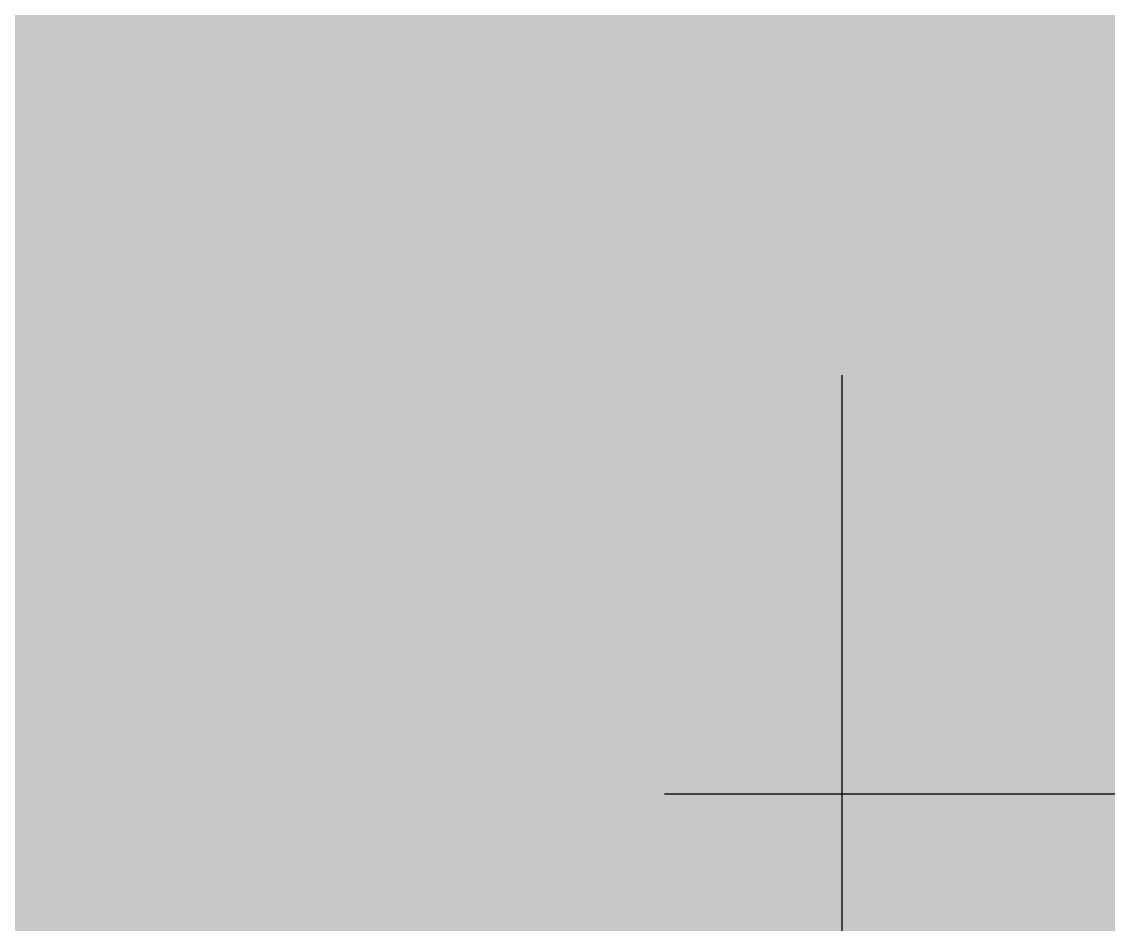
# Model space of a CAD drawing. Extents: x -5280327 to 29700, y -3925683 to 5564800.
# Drawn here: x 12264 to 17688, y 10197 to 14703 of the extents above; entities that cross this region are included whole.
import ezdxf

# ---------------------------------------------------------------- set-up
doc = ezdxf.new("R2010")
doc.units = 0
doc.linetypes.add('6', pattern=[2640.874023, 1320.437012, -1320.437012])
doc.layers.get('0').update_dxf_attribs({"linetype": 'CONTINUOUS'})
doc.layers.add('MARCO', color=7, linetype='CONTINUOUS')

msp = doc.modelspace()

# ---------------------------------------------------------------- linework, layer by layer
at = {"color": 7, "linetype": '6', "const_width": 10343.1}
for points in [[(0, 29405.6), (24528.3, 0)], [(0, 0), (24528.3, 29405.6)], [(0, 29405.6), (24528.3, 0)], [(0, 0), (24528.3, 29405.6)]]:
    msp.add_lwpolyline(points, dxfattribs=at)
at = {"layer": 'Cuadricula Coordenadas', "color": 7}
for points in [[(16358.9, 389.8), (16358.9, 12938.4)], [(15472.2, 10848.1), (24151.2, 10848.1)]]:
    msp.add_lwpolyline(points, dxfattribs=at)
at = {"layer": 'Cuadricula Coordenadas', "color": 7, "const_width": 0.00153}
for points in [[(16319.7, 12599.2), (16241.4, 12613), (16241.4, 12664), (16250.6, 12662.4), (16250.6, 12620.7), (16274.6, 12616.5), (16274.6, 12655.5), (16283.8, 12653.9), (16283.8, 12614.9), (16310.5, 12610.2), (16310.5, 12653.4), (16319.7, 12651.8), (16319.7, 12599.2)], [(16281.1, 12520.2), (16281.1, 12520.2), (16272.4, 12522), (16265, 12524.2), (16258.7, 12526.7), (16258.7, 12526.7), (16253.5, 12529.6), (16249.1, 12532.9), (16245.7, 12536.6), (16245.7, 12536.6), (16243.1, 12540.8), (16241.6, 12545.3), (16241.1, 12550.2), (16241.1, 12550.2), (16241.3, 12553.8), (16242.2, 12557), (16243.6, 12559.7), (16243.6, 12559.7), (16245.5, 12562.1), (16248, 12564), (16250.9, 12565.5), (16250.9, 12565.5), (16254.3, 12566.6), (16258.2, 12567.4), (16262.6, 12567.8), (16262.6, 12567.8), (16267.7, 12567.8), (16273.8, 12567.2), (16281.1, 12566.1), (16281.1, 12566.1), (16289.7, 12564.3), (16297.1, 12562.2), (16303.3, 12559.7), (16303.3, 12559.7), (16308.6, 12556.8), (16312.9, 12553.5), (16316.4, 12549.7), (16316.4, 12549.7), (16319, 12545.6), (16320.5, 12541.1), (16321, 12536.1), (16321, 12536.1), (16320.1, 12530), (16317.4, 12525.1), (16312.9, 12521.5), (16312.9, 12521.5), (16305, 12519), (16294.4, 12518.6), (16281.1, 12520.2)], [(16281.1, 12529.1), (16292.5, 12527.5), (16301.1, 12527.4), (16306.8, 12528.6), (16306.8, 12528.6), (16310.3, 12530.9), (16312.4, 12533.9), (16313.1, 12537.5), (16313.1, 12537.5), (16312.4, 12541.4), (16310.3, 12545.1), (16306.7, 12548.7), (16306.7, 12548.7), (16301, 12551.9), (16292.5, 12554.8), (16281.1, 12557.3), (16281.1, 12557.3), (16269.6, 12558.8), (16261.1, 12559), (16255.4, 12557.7), (16255.4, 12557.7), (16251.8, 12555.4), (16249.7, 12552.4), (16249, 12548.7), (16249, 12548.7), (16249.6, 12544.9), (16251.5, 12541.4), (16254.6, 12538.2), (16254.6, 12538.2), (16260.8, 12534.6), (16269.6, 12531.6), (16281.1, 12529.1)], [(16277.2, 12479.4), (16277.2, 12479.4), (16275.6, 12476.4), (16273.5, 12474.1), (16271, 12472.5), (16271, 12472.5), (16268.1, 12471.6), (16264.9, 12471.3), (16261.3, 12471.6), (16261.3, 12471.6), (16255.9, 12473.2), (16251.1, 12475.9), (16246.9, 12479.7), (16246.9, 12479.7), (16243.6, 12484.4), (16241.7, 12489.6), (16241.1, 12495.4), (16241.1, 12495.4), (16241.7, 12501.1), (16243.7, 12505.7), (16247, 12509.3), (16247, 12509.3), (16251.3, 12511.6), (16256.1, 12512.7), (16261.5, 12512.3), (16261.5, 12512.3), (16265, 12511.4), (16268.2, 12510), (16271, 12508.1), (16271, 12508.1), (16273.5, 12505.6), (16275.6, 12502.7), (16277.2, 12499.2), (16277.2, 12499.2), (16279.1, 12502.8), (16281.7, 12505.7), (16284.8, 12507.7), (16284.8, 12507.7), (16288.5, 12508.9), (16292.7, 12509.3), (16297.3, 12508.9), (16297.3, 12508.9), (16303.7, 12507.1), (16309.3, 12503.9), (16314.2, 12499.5), (16314.2, 12499.5), (16318, 12494.1), (16320.3, 12488.1), (16321, 12481.5), (16321, 12481.5), (16320.3, 12475.1), (16318, 12469.9), (16314.2, 12465.9), (16314.2, 12465.9), (16309.2, 12463.2), (16303.5, 12462.1), (16297.1, 12462.5), (16297.1, 12462.5), (16292.2, 12463.7), (16288, 12465.6), (16284.3, 12468.2), (16284.3, 12468.2), (16281.2, 12471.4), (16278.8, 12475.1), (16277.2, 12479.4)], [(16260.9, 12480.5), (16264.4, 12480.3), (16267.4, 12480.8), (16270, 12482.2), (16270, 12482.2), (16272, 12484.2), (16273.2, 12486.8), (16273.5, 12489.9), (16273.5, 12489.9), (16273.2, 12493.1), (16272, 12496), (16270, 12498.7), (16270, 12498.7), (16267.5, 12500.9), (16264.7, 12502.5), (16261.5, 12503.4), (16261.5, 12503.4), (16258.1, 12503.7), (16255.2, 12503.1), (16252.6, 12501.7), (16252.6, 12501.7), (16250.6, 12499.7), (16249.4, 12497.2), (16249, 12494.1), (16249, 12494.1), (16249.4, 12491), (16250.5, 12488), (16252.5, 12485.3), (16252.5, 12485.3), (16255, 12483), (16257.8, 12481.5), (16260.9, 12480.5)], [(16297.1, 12471.4), (16299.8, 12471.1), (16302.5, 12471.2), (16305.1, 12471.7), (16305.1, 12471.7), (16307.4, 12472.7), (16309.4, 12474.1), (16311, 12475.9), (16311, 12475.9), (16312.2, 12478.1), (16312.9, 12480.4), (16313.1, 12483), (16313.1, 12483), (16312.6, 12487), (16311.2, 12490.6), (16308.7, 12494), (16308.7, 12494), (16305.5, 12496.8), (16301.7, 12498.8), (16297.4, 12500), (16297.4, 12500), (16293.1, 12500.3), (16289.2, 12499.6), (16285.9, 12497.9), (16285.9, 12497.9), (16283.4, 12495.3), (16281.9, 12492.1), (16281.4, 12488.3), (16281.4, 12488.3), (16281.9, 12484.4), (16283.4, 12480.7), (16285.9, 12477.4), (16285.9, 12477.4), (16289.1, 12474.6), (16292.9, 12472.6), (16297.1, 12471.4)], [(16319.7, 12436.4), (16319.7, 12427.8), (16258.4, 12438.6), (16258.4, 12438.6), (16260.6, 12435.9), (16262.8, 12432.8), (16265.1, 12429.2), (16265.1, 12429.2), (16267.1, 12425.6), (16268.7, 12422.3), (16270, 12419.2), (16260.7, 12420.9), (16260.7, 12420.9), (16258, 12426), (16255, 12430.7), (16251.5, 12435.2), (16251.5, 12435.2), (16248, 12439.1), (16244.5, 12442.2), (16241.1, 12444.7), (16241.1, 12450.3), (16319.7, 12436.4)], [(16301.6, 12326.2), (16300.7, 12334.6), (16300.7, 12334.6), (16304.7, 12334.9), (16307.8, 12335.7), (16310.2, 12337), (16310.2, 12337), (16311.8, 12338.9), (16312.8, 12341.3), (16313.1, 12344.1), (16313.1, 12344.1), (16312.9, 12346.7), (16312.2, 12349.2), (16311.1, 12351.5), (16311.1, 12351.5), (16309.6, 12353.6), (16307.8, 12355.6), (16305.7, 12357.4), (16305.7, 12357.4), (16303.2, 12359), (16300.1, 12360.7), (16296.5, 12362.2), (16296.5, 12362.2), (16292.7, 12363.6), (16288.7, 12364.7), (16284.8, 12365.6), (16284.8, 12365.6), (16284.3, 12365.7), (16283.6, 12365.8), (16282.8, 12365.9), (16282.8, 12365.9), (16285.7, 12363.4), (16288.2, 12360.6), (16290.3, 12357.5), (16290.3, 12357.5), (16291.9, 12354.1), (16292.8, 12350.7), (16293.2, 12347.2), (16293.2, 12347.2), (16292.4, 12341.8), (16290, 12337.3), (16286.1, 12333.7), (16286.1, 12333.7), (16280.9, 12331.2), (16274.7, 12330.3), (16267.5, 12330.9), (16267.5, 12330.9), (16260.1, 12332.9), (16253.7, 12336.1), (16248.3, 12340.6), (16248.3, 12340.6), (16244.3, 12345.9), (16241.9, 12351.6), (16241.1, 12357.7), (16241.1, 12357.7), (16241.5, 12362.1), (16242.9, 12366), (16245.2, 12369.6), (16245.2, 12369.6), (16248.3, 12372.5), (16252.2, 12374.7), (16256.9, 12376.2), (16256.9, 12376.2), (16262.7, 12376.8), (16270.1, 12376.5), (16278.9, 12375.2), (16278.9, 12375.2), (16288.3, 12373.3), (16296.2, 12370.9), (16302.9, 12368.1), (16302.9, 12368.1), (16308.3, 12364.8), (16312.8, 12361.1), (16316.4, 12357), (16316.4, 12357), (16319, 12352.4), (16320.5, 12347.6), (16321, 12342.6), (16321, 12342.6), (16320.5, 12337.5), (16318.8, 12333.3), (16315.9, 12329.9), (16315.9, 12329.9), (16312.1, 12327.6), (16307.3, 12326.3), (16301.6, 12326.2)], [(16267, 12367.7), (16261.9, 12368.2), (16257.5, 12367.6), (16253.9, 12366.1), (16253.9, 12366.1), (16251.2, 12363.7), (16249.6, 12360.8), (16249, 12357.4), (16249, 12357.4), (16249.6, 12353.6), (16251.3, 12349.9), (16254.3, 12346.4), (16254.3, 12346.4), (16258.1, 12343.3), (16262.6, 12341.1), (16267.8, 12339.7), (16267.8, 12339.7), (16272.5, 12339.4), (16276.6, 12340), (16280, 12341.6), (16280, 12341.6), (16282.6, 12344.1), (16284.1, 12347.2), (16284.7, 12350.8), (16284.7, 12350.8), (16284.1, 12354.7), (16282.6, 12358.3), (16280, 12361.6), (16280, 12361.6), (16276.5, 12364.3), (16272.1, 12366.4), (16267, 12367.7)], [(16251.6, 12279.5), (16242.4, 12281.1), (16242.4, 12326.8), (16249.9, 12325.4), (16249.9, 12325.4), (16255.8, 12319.9), (16262.8, 12314.2), (16271, 12308.4), (16271, 12308.4), (16279.9, 12302.7), (16289, 12297.7), (16298.2, 12293.4), (16298.2, 12293.4), (16304.9, 12290.6), (16312.1, 12288.3), (16319.7, 12286.2), (16319.7, 12277.3), (16319.7, 12277.3), (16313.1, 12278.9), (16305.7, 12281.3), (16297.4, 12284.6), (16297.4, 12284.6), (16288.8, 12288.5), (16280.3, 12292.9), (16272.1, 12298), (16272.1, 12298), (16264.5, 12303.3), (16257.6, 12308.7), (16251.6, 12314), (16251.6, 12279.5)], [(16310.5, 12259.3), (16319.7, 12257.6), (16319.7, 12211), (16319.7, 12211), (16317.4, 12211.5), (16315.2, 12212.2), (16313, 12213.2), (16313, 12213.2), (16309.5, 12215.3), (16306.1, 12217.8), (16302.6, 12220.8), (16302.6, 12220.8), (16299, 12224.4), (16295.1, 12228.9), (16290.8, 12234.2), (16290.8, 12234.2), (16284.3, 12242.1), (16278.7, 12248.3), (16274.2, 12252.6), (16274.2, 12252.6), (16270.2, 12255.6), (16266.3, 12257.6), (16262.6, 12258.7), (16262.6, 12258.7), (16259, 12258.9), (16255.8, 12258.3), (16252.9, 12256.7), (16252.9, 12256.7), (16250.8, 12254.4), (16249.5, 12251.4), (16249, 12247.8), (16249, 12247.8), (16249.5, 12243.9), (16250.9, 12240.3), (16253.2, 12237.1), (16253.2, 12237.1), (16256.3, 12234.4), (16260.2, 12232.5), (16264.7, 12231.3), (16263.7, 12222.5), (16263.7, 12222.5), (16256.9, 12224.9), (16251.3, 12228.2), (16246.9, 12232.4), (16246.9, 12232.4), (16243.6, 12237.4), (16241.7, 12243.1), (16241.1, 12249.4), (16241.1, 12249.4), (16241.8, 12255.6), (16243.8, 12260.6), (16247.3, 12264.4), (16247.3, 12264.4), (16251.8, 12266.9), (16257, 12267.9), (16262.8, 12267.6), (16262.8, 12267.6), (16265.9, 12266.8), (16269, 12265.7), (16272.1, 12264.2), (16272.1, 12264.2), (16275.1, 12262.3), (16278.3, 12259.8), (16281.6, 12256.8), (16281.6, 12256.8), (16285.4, 12252.8), (16290, 12247.6), (16295.4, 12241), (16295.4, 12241), (16299.7, 12235.7), (16303, 12231.7), (16305.3, 12229.3), (16305.3, 12229.3), (16307, 12227.6), (16308.7, 12226), (16310.5, 12224.7), (16310.5, 12259.3)], [(15508.1, 10905.4), (15516.6, 10906.2), (15516.6, 10906.2), (15516.8, 10902.3), (15517.6, 10899.1), (15519, 10896.8), (15519, 10896.8), (15520.8, 10895.1), (15523.2, 10894.1), (15526.1, 10893.8), (15526.1, 10893.8), (15528.7, 10894), (15531.1, 10894.7), (15533.4, 10895.9), (15533.4, 10895.9), (15535.6, 10897.4), (15537.5, 10899.2), (15539.3, 10901.3), (15539.3, 10901.3), (15541, 10903.8), (15542.6, 10906.9), (15544.2, 10910.4), (15544.2, 10910.4), (15545.6, 10914.3), (15546.7, 10918.2), (15547.5, 10922.2), (15547.5, 10922.2), (15547.6, 10922.7), (15547.7, 10923.3), (15547.8, 10924.1), (15547.8, 10924.1), (15545.4, 10921.2), (15542.6, 10918.8), (15539.4, 10916.7), (15539.4, 10916.7), (15536.1, 10915.1), (15532.6, 10914.1), (15529.2, 10913.8), (15529.2, 10913.8), (15523.8, 10914.6), (15519.3, 10916.9), (15515.6, 10920.9), (15515.6, 10920.9), (15513.2, 10926.1), (15512.2, 10932.3), (15512.8, 10939.5), (15512.8, 10939.5), (15514.8, 10946.9), (15518.1, 10953.3), (15522.5, 10958.6), (15522.5, 10958.6), (15527.8, 10962.7), (15533.5, 10965.1), (15539.7, 10965.9), (15539.7, 10965.9), (15544, 10965.4), (15548, 10964.1), (15551.5, 10961.8), (15551.5, 10961.8), (15554.5, 10958.7), (15556.6, 10954.7), (15558.1, 10950.1), (15558.1, 10950.1), (15558.7, 10944.2), (15558.4, 10936.9), (15557.2, 10928), (15557.2, 10928), (15555.2, 10918.7), (15552.8, 10910.7), (15550, 10904.1), (15550, 10904.1), (15546.8, 10898.6), (15543.1, 10894.1), (15538.9, 10890.6), (15538.9, 10890.6), (15534.4, 10888), (15529.6, 10886.4), (15524.5, 10885.9), (15524.5, 10885.9), (15519.4, 10886.5), (15515.2, 10888.2), (15511.9, 10891), (15511.9, 10891), (15509.5, 10894.9), (15508.3, 10899.7), (15508.1, 10905.4)], [(15549.7, 10939.9), (15550.1, 10945.1), (15549.6, 10949.5), (15548, 10953.1), (15548, 10953.1), (15545.7, 10955.8), (15542.8, 10957.4), (15539.3, 10957.9), (15539.3, 10957.9), (15535.5, 10957.4), (15531.9, 10955.6), (15528.3, 10952.7), (15528.3, 10952.7), (15525.3, 10948.9), (15523.1, 10944.3), (15521.7, 10939.1), (15521.7, 10939.1), (15521.3, 10934.5), (15521.9, 10930.4), (15523.6, 10927), (15523.6, 10927), (15526, 10924.4), (15529.1, 10922.8), (15532.8, 10922.3), (15532.8, 10922.3), (15536.7, 10922.8), (15540.2, 10924.4), (15543.5, 10927), (15543.5, 10927), (15546.3, 10930.5), (15548.3, 10934.8), (15549.7, 10939.9)], [(15589.5, 10907.9), (15598.3, 10909.2), (15598.3, 10909.2), (15598.7, 10904.3), (15599.7, 10900.3), (15601.3, 10897.4), (15601.3, 10897.4), (15603.5, 10895.4), (15606.2, 10894.2), (15609.4, 10893.8), (15609.4, 10893.8), (15613.4, 10894.3), (15617.1, 10895.9), (15620.6, 10898.5), (15620.6, 10898.5), (15623.5, 10901.9), (15625.6, 10905.8), (15626.8, 10910.2), (15626.8, 10910.2), (15627.1, 10914.3), (15626.5, 10918), (15624.9, 10921.1), (15624.9, 10921.1), (15622.4, 10923.5), (15619.4, 10924.9), (15615.7, 10925.4), (15615.7, 10925.4), (15613.9, 10925.3), (15611.8, 10924.9), (15609.4, 10924.3), (15611.9, 10932.8), (15611.9, 10932.8), (15612.4, 10932.7), (15612.9, 10932.7), (15613.2, 10932.7), (15613.2, 10932.7), (15616.9, 10933), (15620.4, 10934.1), (15623.8, 10935.9), (15623.8, 10935.9), (15626.7, 10938.4), (15628.7, 10941.7), (15629.9, 10945.8), (15629.9, 10945.8), (15630.2, 10949.1), (15629.6, 10952), (15628.3, 10954.5), (15628.3, 10954.5), (15626.2, 10956.4), (15623.7, 10957.6), (15620.5, 10958), (15620.5, 10958), (15617.3, 10957.6), (15614.3, 10956.4), (15611.5, 10954.5), (15611.5, 10954.5), (15609, 10951.7), (15607, 10948.2), (15605.3, 10943.9), (15597, 10945.6), (15597, 10945.6), (15599.5, 10951.6), (15602.8, 10956.6), (15606.8, 10960.6), (15606.8, 10960.6), (15611.4, 10963.5), (15616.4, 10965.3), (15621.7, 10965.9), (15621.7, 10965.9), (15625.4, 10965.6), (15628.8, 10964.7), (15631.9, 10963.1), (15631.9, 10963.1), (15634.5, 10961.1), (15636.5, 10958.6), (15638, 10955.6), (15638, 10955.6), (15638.9, 10952.4), (15639.1, 10949), (15638.8, 10945.5), (15638.8, 10945.5), (15637.9, 10942.3), (15636.6, 10939.2), (15634.7, 10936.3), (15634.7, 10936.3), (15632.4, 10933.7), (15629.5, 10931.5), (15626.3, 10929.7), (15626.3, 10929.7), (15629.9, 10928.2), (15632.7, 10926), (15634.8, 10923), (15634.8, 10923), (15636.1, 10919.4), (15636.5, 10915.2), (15636, 10910.4), (15636, 10910.4), (15634.2, 10903.9), (15630.9, 10898.1), (15626.3, 10893), (15626.3, 10893), (15620.7, 10889), (15614.6, 10886.7), (15608, 10885.9), (15608, 10885.9), (15602.3, 10886.5), (15597.5, 10888.6), (15593.6, 10892), (15593.6, 10892), (15590.9, 10896.5), (15589.5, 10901.8), (15589.5, 10907.9)], [(15644.2, 10907.9), (15653.1, 10909.2), (15653.1, 10909.2), (15653.5, 10904.3), (15654.5, 10900.3), (15656.1, 10897.4), (15656.1, 10897.4), (15658.3, 10895.4), (15661, 10894.2), (15664.2, 10893.8), (15664.2, 10893.8), (15668.1, 10894.3), (15671.9, 10895.9), (15675.3, 10898.5), (15675.3, 10898.5), (15678.3, 10901.9), (15680.4, 10905.8), (15681.6, 10910.2), (15681.6, 10910.2), (15681.9, 10914.3), (15681.2, 10918), (15679.6, 10921.1), (15679.6, 10921.1), (15677.2, 10923.5), (15674.2, 10924.9), (15670.5, 10925.4), (15670.5, 10925.4), (15668.7, 10925.3), (15666.6, 10924.9), (15664.2, 10924.3), (15666.6, 10932.8), (15666.6, 10932.8), (15667.2, 10932.7), (15667.6, 10932.7), (15668, 10932.7), (15668, 10932.7), (15671.6, 10933), (15675.1, 10934.1), (15678.5, 10935.9), (15678.5, 10935.9), (15681.4, 10938.4), (15683.5, 10941.7), (15684.7, 10945.8), (15684.7, 10945.8), (15684.9, 10949.1), (15684.4, 10952), (15683, 10954.5), (15683, 10954.5), (15681, 10956.4), (15678.4, 10957.6), (15675.3, 10958), (15675.3, 10958), (15672.1, 10957.6), (15669.1, 10956.4), (15666.3, 10954.5), (15666.3, 10954.5), (15663.8, 10951.7), (15661.8, 10948.2), (15660.1, 10943.9), (15651.7, 10945.6), (15651.7, 10945.6), (15654.3, 10951.6), (15657.6, 10956.6), (15661.6, 10960.6), (15661.6, 10960.6), (15666.2, 10963.5), (15671.1, 10965.3), (15676.5, 10965.9), (15676.5, 10965.9), (15680.2, 10965.6), (15683.6, 10964.7), (15686.7, 10963.1), (15686.7, 10963.1), (15689.3, 10961.1), (15691.3, 10958.6), (15692.8, 10955.6), (15692.8, 10955.6), (15693.6, 10952.4), (15693.9, 10949), (15693.6, 10945.5), (15693.6, 10945.5), (15692.7, 10942.3), (15691.3, 10939.2), (15689.5, 10936.3), (15689.5, 10936.3), (15687.1, 10933.7), (15684.3, 10931.5), (15681, 10929.7), (15681, 10929.7), (15684.6, 10928.2), (15687.5, 10926), (15689.6, 10923), (15689.6, 10923), (15690.9, 10919.4), (15691.3, 10915.2), (15690.8, 10910.4), (15690.8, 10910.4), (15688.9, 10903.9), (15685.7, 10898.1), (15681, 10893), (15681, 10893), (15675.4, 10889), (15669.3, 10886.7), (15662.7, 10885.9), (15662.7, 10885.9), (15657, 10886.5), (15652.2, 10888.6), (15648.4, 10892), (15648.4, 10892), (15645.7, 10896.5), (15644.3, 10901.8), (15644.2, 10907.9)], [(15750.6, 10946.4), (15741.9, 10945.6), (15741.9, 10945.6), (15741.6, 10949.1), (15741, 10951.8), (15740.1, 10953.9), (15740.1, 10953.9), (15738, 10956.2), (15735.3, 10957.5), (15732.2, 10958), (15732.2, 10958), (15729.5, 10957.7), (15726.9, 10956.9), (15724.4, 10955.4), (15724.4, 10955.4), (15721.5, 10952.9), (15718.7, 10949.7), (15716.3, 10945.8), (15716.3, 10945.8), (15714.1, 10940.9), (15712.2, 10934.9), (15710.6, 10927.6), (15710.6, 10927.6), (15713.5, 10930.9), (15716.5, 10933.5), (15719.7, 10935.5), (15719.7, 10935.5), (15723, 10936.9), (15726.3, 10937.8), (15729.6, 10938.1), (15729.6, 10938.1), (15735, 10937.3), (15739.4, 10934.9), (15743.1, 10931), (15743.1, 10931), (15745.6, 10925.8), (15746.5, 10919.7), (15746, 10912.7), (15746, 10912.7), (15744.8, 10907.9), (15743, 10903.3), (15740.7, 10899), (15740.7, 10899), (15737.8, 10895.1), (15734.7, 10891.9), (15731.1, 10889.3), (15731.1, 10889.3), (15727.3, 10887.4), (15723.3, 10886.3), (15719.2, 10885.9), (15719.2, 10885.9), (15712.6, 10886.9), (15707.2, 10889.8), (15703.1, 10894.8), (15703.1, 10894.8), (15700.5, 10901.9), (15700, 10911.6), (15701.4, 10923.9), (15701.4, 10923.9), (15704.6, 10937.7), (15709.1, 10948.7), (15714.8, 10956.9), (15714.8, 10956.9), (15720.5, 10961.9), (15727, 10964.9), (15734.1, 10965.9), (15734.1, 10965.9), (15739.2, 10965.3), (15743.4, 10963.6), (15746.8, 10960.7), (15746.8, 10960.7), (15749.2, 10956.8), (15750.5, 10952), (15750.6, 10946.4)], [(15781.1, 10907.9), (15790, 10909.2), (15790, 10909.2), (15790.4, 10904.3), (15791.4, 10900.3), (15793, 10897.4), (15793, 10897.4), (15795.2, 10895.4), (15797.9, 10894.2), (15801.1, 10893.8), (15801.1, 10893.8), (15805.1, 10894.3), (15808.8, 10895.9), (15812.2, 10898.5), (15812.2, 10898.5), (15815.2, 10901.9), (15817.3, 10905.8), (15818.5, 10910.2), (15818.5, 10910.2), (15818.8, 10914.3), (15818.2, 10918), (15816.5, 10921.1), (15816.5, 10921.1), (15814.1, 10923.5), (15811.1, 10924.9), (15807.4, 10925.4), (15807.4, 10925.4), (15805.6, 10925.3), (15803.5, 10924.9), (15801.1, 10924.3), (15803.5, 10932.8), (15803.5, 10932.8), (15804.1, 10932.7), (15804.5, 10932.7), (15804.9, 10932.7), (15804.9, 10932.7), (15808.5, 10933), (15812.1, 10934.1), (15815.4, 10935.9), (15815.4, 10935.9), (15818.3, 10938.4), (15820.4, 10941.7), (15821.6, 10945.8), (15821.6, 10945.8), (15821.8, 10949.1), (15821.3, 10952), (15819.9, 10954.5), (15819.9, 10954.5), (15817.9, 10956.4), (15815.3, 10957.6), (15812.2, 10958), (15812.2, 10958), (15809, 10957.6), (15806, 10956.4), (15803.2, 10954.5), (15803.2, 10954.5), (15800.7, 10951.7), (15798.7, 10948.2), (15797, 10943.9), (15788.6, 10945.6), (15788.6, 10945.6), (15791.2, 10951.6), (15794.5, 10956.6), (15798.5, 10960.6), (15798.5, 10960.6), (15803.1, 10963.5), (15808, 10965.3), (15813.4, 10965.9), (15813.4, 10965.9), (15817.1, 10965.6), (15820.5, 10964.7), (15823.6, 10963.1), (15823.6, 10963.1), (15826.2, 10961.1), (15828.2, 10958.6), (15829.7, 10955.6), (15829.7, 10955.6), (15830.5, 10952.4), (15830.8, 10949), (15830.5, 10945.5), (15830.5, 10945.5), (15829.6, 10942.3), (15828.3, 10939.2), (15826.4, 10936.3), (15826.4, 10936.3), (15824, 10933.7), (15821.2, 10931.5), (15818, 10929.7), (15818, 10929.7), (15821.6, 10928.2), (15824.4, 10926), (15826.5, 10923), (15826.5, 10923), (15827.8, 10919.4), (15828.2, 10915.2), (15827.7, 10910.4), (15827.7, 10910.4), (15825.8, 10903.9), (15822.6, 10898.1), (15817.9, 10893), (15817.9, 10893), (15812.3, 10889), (15806.3, 10886.7), (15799.7, 10885.9), (15799.7, 10885.9), (15793.9, 10886.5), (15789.2, 10888.6), (15785.3, 10892), (15785.3, 10892), (15782.6, 10896.5), (15781.2, 10901.8), (15781.1, 10907.9)], [(15839, 10925.9), (15839, 10925.9), (15840.8, 10934.5), (15843, 10942), (15845.5, 10948.2), (15845.5, 10948.2), (15848.5, 10953.5), (15851.8, 10957.8), (15855.5, 10961.3), (15855.5, 10961.3), (15859.6, 10963.9), (15864.1, 10965.4), (15869.1, 10965.9), (15869.1, 10965.9), (15872.6, 10965.6), (15875.8, 10964.8), (15878.6, 10963.4), (15878.6, 10963.4), (15880.9, 10961.4), (15882.8, 10959), (15884.4, 10956), (15884.4, 10956), (15885.5, 10952.6), (15886.2, 10948.7), (15886.7, 10944.4), (15886.7, 10944.4), (15886.7, 10939.3), (15886.1, 10933.1), (15885, 10925.9), (15885, 10925.9), (15883.2, 10917.3), (15881, 10909.9), (15878.5, 10903.6), (15878.5, 10903.6), (15875.6, 10898.4), (15872.3, 10894), (15868.6, 10890.5), (15868.6, 10890.5), (15864.5, 10888), (15859.9, 10886.4), (15855, 10885.9), (15855, 10885.9), (15848.8, 10886.8), (15843.9, 10889.5), (15840.4, 10894), (15840.4, 10894), (15837.9, 10901.9), (15837.4, 10912.5), (15839, 10925.9)], [(15847.9, 10925.9), (15846.4, 10914.5), (15846.2, 10905.9), (15847.5, 10900.2), (15847.5, 10900.2), (15849.7, 10896.7), (15852.7, 10894.5), (15856.4, 10893.8), (15856.4, 10893.8), (15860.2, 10894.5), (15864, 10896.7), (15867.5, 10900.2), (15867.5, 10900.2), (15870.8, 10905.9), (15873.6, 10914.5), (15876.1, 10925.9), (15876.1, 10925.9), (15877.7, 10937.3), (15877.8, 10945.9), (15876.6, 10951.6), (15876.6, 10951.6), (15874.3, 10955.1), (15871.3, 10957.2), (15867.6, 10957.9), (15867.6, 10957.9), (15863.7, 10957.3), (15860.2, 10955.4), (15857.1, 10952.3), (15857.1, 10952.3), (15853.5, 10946.2), (15850.4, 10937.4), (15847.9, 10925.9)], [(15893.8, 10925.9), (15893.8, 10925.9), (15895.6, 10934.5), (15897.8, 10942), (15900.3, 10948.2), (15900.3, 10948.2), (15903.2, 10953.5), (15906.5, 10957.8), (15910.3, 10961.3), (15910.3, 10961.3), (15914.4, 10963.9), (15918.9, 10965.4), (15923.8, 10965.9), (15923.8, 10965.9), (15927.4, 10965.6), (15930.6, 10964.8), (15933.3, 10963.4), (15933.3, 10963.4), (15935.7, 10961.4), (15937.6, 10959), (15939.1, 10956), (15939.1, 10956), (15940.2, 10952.6), (15941, 10948.7), (15941.4, 10944.4), (15941.4, 10944.4), (15941.4, 10939.3), (15940.9, 10933.1), (15939.8, 10925.9), (15939.8, 10925.9), (15938, 10917.3), (15935.8, 10909.9), (15933.3, 10903.6), (15933.3, 10903.6), (15930.4, 10898.4), (15927.1, 10894), (15923.4, 10890.5), (15923.4, 10890.5), (15919.2, 10888), (15914.7, 10886.4), (15909.7, 10885.9), (15909.7, 10885.9), (15903.6, 10886.8), (15898.7, 10889.5), (15895.2, 10894), (15895.2, 10894), (15892.7, 10901.9), (15892.2, 10912.5), (15893.8, 10925.9)], [(15902.7, 10925.9), (15901.1, 10914.5), (15901, 10905.9), (15902.2, 10900.2), (15902.2, 10900.2), (15904.5, 10896.7), (15907.5, 10894.5), (15911.1, 10893.8), (15911.1, 10893.8), (15915, 10894.5), (15918.7, 10896.7), (15922.3, 10900.2), (15922.3, 10900.2), (15925.5, 10905.9), (15928.4, 10914.5), (15930.9, 10925.9), (15930.9, 10925.9), (15932.4, 10937.3), (15932.6, 10945.9), (15931.3, 10951.6), (15931.3, 10951.6), (15929, 10955.1), (15926, 10957.2), (15922.3, 10957.9), (15922.3, 10957.9), (15918.5, 10957.3), (15915, 10955.4), (15911.8, 10952.3), (15911.8, 10952.3), (15908.3, 10946.2), (15905.2, 10937.4), (15902.7, 10925.9)], [(15972.5, 10887.2), (15986.3, 10965.6), (15995.9, 10965.6), (16022.1, 10904.1), (16032.9, 10965.6), (16041.9, 10965.6), (16028.1, 10887.2), (16018.5, 10887.2), (15992.3, 10948.8), (15981.5, 10887.2), (15972.5, 10887.2)], [(15709.3, 10912.6), (15709, 10909.4), (15709.1, 10906.2), (15709.6, 10903.1), (15709.6, 10903.1), (15710.5, 10900.3), (15711.9, 10898), (15713.7, 10896.2), (15713.7, 10896.2), (15715.7, 10894.9), (15718, 10894.1), (15720.4, 10893.8), (15720.4, 10893.8), (15724, 10894.4), (15727.4, 10896), (15730.7, 10898.7), (15730.7, 10898.7), (15733.5, 10902.4), (15735.6, 10906.9), (15737, 10912.1), (15737, 10912.1), (15737.5, 10917.1), (15736.9, 10921.4), (15735.4, 10924.9), (15735.4, 10924.9), (15733, 10927.5), (15730, 10929), (15726.4, 10929.6), (15726.4, 10929.6), (15722.6, 10929), (15719, 10927.5), (15715.6, 10924.9), (15715.6, 10924.9), (15712.7, 10921.5), (15710.6, 10917.4), (15709.3, 10912.6)]]:
    msp.add_lwpolyline(points, dxfattribs=at)
at = {"layer": 'MARCO', "color": 7, "const_width": 55.4}
msp.add_lwpolyline([(24151.2, 12938.4), (15472.2, 12938.4), (15472.2, 389.8), (24151.2, 389.8), (24151.2, 12938.4)], dxfattribs=at)

doc.saveas('drawing.dxf')
